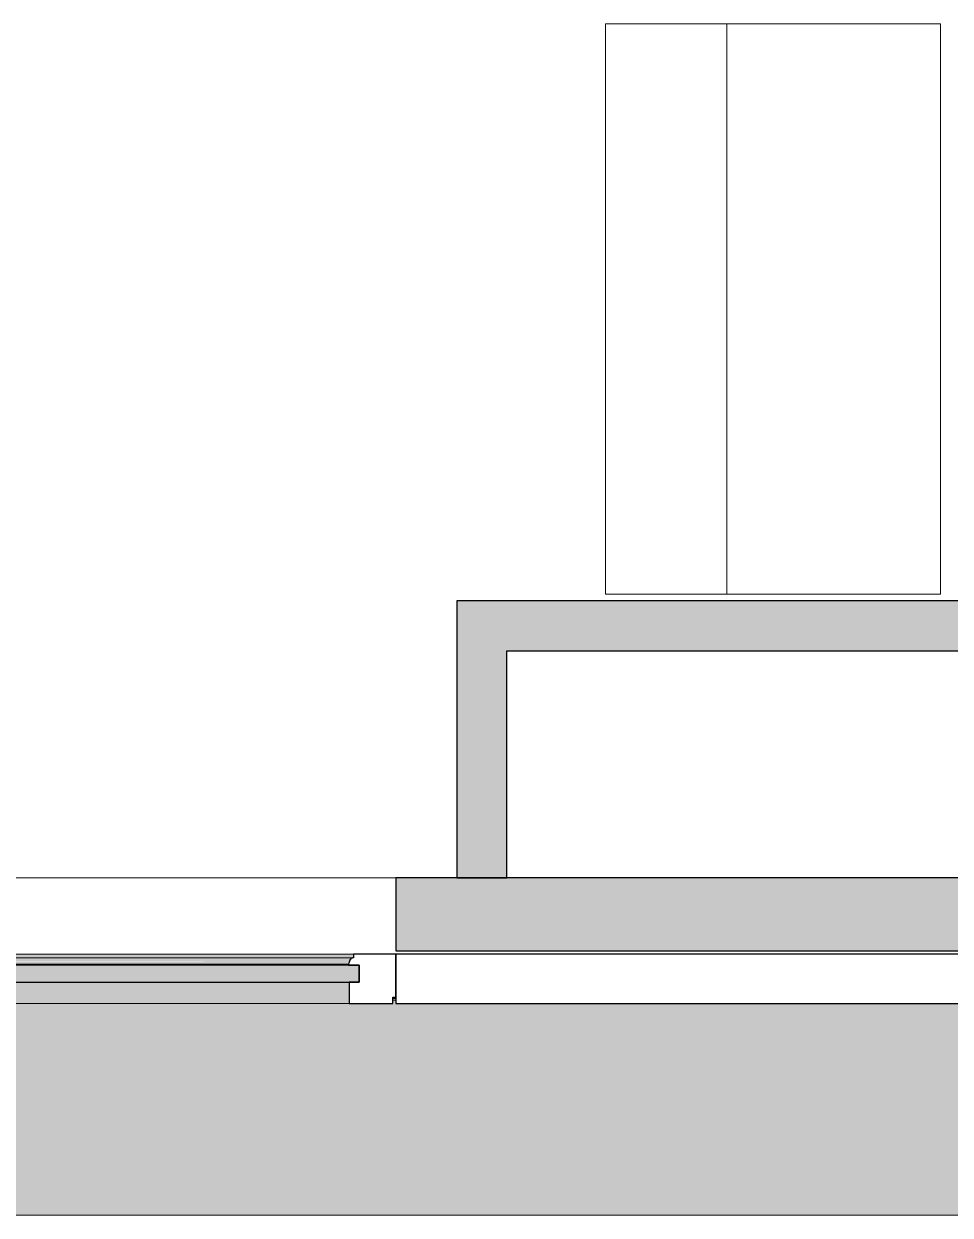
# Model space of a CAD drawing. Header units: millimetres. Extents: x 79795 to 317870, y -36033 to 97293.
# Drawn here: x 207912 to 209211, y 8896 to 10567 of the extents above; entities that cross this region are included whole.
import ezdxf

# ---------------------------------------------------------------- set-up
doc = ezdxf.new("R2010")
doc.units = ezdxf.units.MM
doc.header["$MEASUREMENT"] = 0
for name, color, linetype, lineweight in [('CSM-STL-XX-ZZ-M3-A-XXXX-00001_detached _19_04_21__rvt-1-Level 4$0$A-GLAZ', 7, 'CONTINUOUS', 9), ('CSM-STL-XX-ZZ-M3-A-XXXX-00001_detached _19_04_21__rvt-1-Level 4$0$A-WALL-PATT', 7, 'CONTINUOUS', 9), ('CSM-STL-XX-ZZ-M3-A-XXXX-00001_detached _19_04_21__rvt-1-Level 4$0$I-WALL', 7, 'CONTINUOUS', 9), ('I-FURN', 8, 'CONTINUOUS', 9)]:
    doc.layers.add(name, color=color, linetype=linetype, lineweight=lineweight)

msp = doc.modelspace()

# ---------------------------------------------------------------- hatches: boundary and pattern name
at = {"layer": 'CSM-STL-XX-ZZ-M3-A-XXXX-00001_detached _19_04_21__rvt-1-Level 4$0$A-GLAZ'}
for points in [[(208371.8, 9257.2), (208374.6, 9257.2), (208374.6, 9262.2), (207093, 9262.2), (207093, 9257.2), (208370.8, 9257.2)], [(208368.8, 9252.3), (208370.6, 9255.9), (208370.8, 9257.2), (207095.9, 9256.7), (207098.6, 9253.6), (207099.3, 9252.3), (208368.4, 9252.3)], [(208219.2, 9223.3), (208382.6, 9223.3), (208382.6, 9247.2), (207085.1, 9247.2), (207085.1, 9223.3), (207621.2, 9223.3)], [(208219.2, 9248.3), (208367.4, 9248.3), (208368.6, 9252.3), (207099, 9251.2), (207100.3, 9248.3), (207621.2, 9248.3)], [(208367.4, 9247.2), (208367.4, 9248.3), (208219.2, 9247.2)], [(208219.2, 9193.3), (208368.6, 9193.3), (208368.6, 9223.3), (207099, 9223.3), (207099, 9193.3), (207621.2, 9193.3)], [(211209.1, 8896.3), (211317.8, 8896.3), (211317.8, 9198), (211313.5, 9198), (211313.5, 9193.3), (209922.2, 9193.3), (209922.2, 9198), (209917.8, 9198), (209917.8, 9193.3), (208433.8, 9193.3), (208433.8, 9198), (208429.5, 9198), (208429.5, 9193.3), (207038.2, 9193.3), (207038.2, 9198), (207033.8, 9198), (207033.8, 8896.3), (210611.1, 8896.3)]]:
    msp.add_hatch(color=256, dxfattribs=at).paths.add_polyline_path(points, flags=0)
h = msp.add_hatch(color=256, dxfattribs=at)
h.paths.add_polyline_path([(211317.8, 9198), (211317.8, 9200.1), (211313.5, 9200.1), (211313.5, 9198)], flags=0)
h.paths.add_polyline_path([(209922.2, 9198), (209922.2, 9200.1), (209917.8, 9200.1), (209917.8, 9198)], flags=0)
h.paths.add_polyline_path([(208429.5, 9198), (208433.8, 9198), (208433.8, 9200.1), (208429.5, 9200.1)], flags=0)
h.paths.add_polyline_path([(207038.2, 9198), (207038.2, 9200.1), (207033.8, 9200.1), (207033.8, 9198)], flags=0)
at = {"layer": 'CSM-STL-XX-ZZ-M3-A-XXXX-00001_detached _19_04_21__rvt-1-Level 4$0$A-WALL-PATT'}
for points in [[(209256.8, 9687.8), (209256.8, 9757.8), (208519.4, 9757.8), (208519.4, 9687.8), (208817.2, 9687.8)], [(208589.4, 9369.3), (208589.4, 9687.8), (208519.4, 9687.8), (208519.4, 9369.3)], [(208535.8, 9267.3), (208535.8, 9369.3), (208433.8, 9369.3), (208433.8, 9267.3)], [(209815.8, 9267.3), (209815.8, 9369.3), (208535.8, 9369.3), (208535.8, 9267.3), (209415.2, 9267.3)]]:
    msp.add_hatch(color=256, dxfattribs=at).paths.add_polyline_path(points, flags=0)

# ---------------------------------------------------------------- linework, layer by layer
at = {"layer": 'CSM-STL-XX-ZZ-M3-A-XXXX-00001_detached _19_04_21__rvt-1-Level 4$0$A-GLAZ'}
for p, q in [((208374.6, 9262.2), (207093, 9262.2)), ((207094.6, 9257.2), (208373.1, 9257.2)), ((208373.1, 9257.2), (208374.6, 9257.2)), ((207100.3, 9248.3), (208367.4, 9248.3)), ((207099, 9193.3), (208368.6, 9193.3)), ((208429.5, 9200.1), (208433.8, 9200.1)), ((208429.5, 9198), (208433.8, 9198)), ((207033.8, 8896.3), (211317.8, 8896.3))]:
    msp.add_line(p, q, dxfattribs=at)
at = {"layer": 'CSM-STL-XX-ZZ-M3-A-XXXX-00001_detached _19_04_21__rvt-1-Level 4$0$A-GLAZ', "lineweight": 30}
for p, q in [((208374.6, 9257.2), (208373.1, 9257.2)), ((208374.6, 9262.2), (208374.6, 9257.2)), ((208433.8, 9262.2), (208374.6, 9262.2)), ((209917.8, 9262.2), (208433.8, 9262.2)), ((208433.8, 9262.2), (208433.8, 9193.3)), ((208433.8, 9202.3), (208433.8, 9262.2)), ((208382.6, 9247.2), (207085.1, 9247.2)), ((208367.4, 9248.3), (208367.4, 9247.2)), ((208367.4, 9247.2), (208382.6, 9247.2)), ((208382.6, 9223.3), (208382.6, 9247.2)), ((208382.6, 9247.2), (208382.6, 9223.3)), ((207085.1, 9223.3), (208382.6, 9223.3)), ((208382.6, 9223.3), (208368.6, 9223.3)), ((208368.6, 9223.3), (208368.6, 9193.3)), ((208368.6, 9193.3), (208429.5, 9193.3)), ((208429.5, 9193.3), (208429.5, 9202.3)), ((208429.5, 9202.3), (208433.8, 9202.3)), ((208433.8, 9193.3), (209917.8, 9193.3))]:
    msp.add_line(p, q, dxfattribs=at)
for centre, radius, start, end in [((208374.2, 9252), 5.36, 101.9524, 176.5739), ((208361.5, 9252.7), 7.4, 323.4261, 356.5739)]:
    msp.add_arc(centre, radius, start, end, dxfattribs=at)
at = {"layer": 'CSM-STL-XX-ZZ-M3-A-XXXX-00001_detached _19_04_21__rvt-1-Level 4$0$A-GLAZ'}
for points, knots in [([(208373.1, 9257.2), (208372.6, 9257.1), (208372, 9256.9), (208371.2, 9256.4), (208370.8, 9256.1), (208370.6, 9255.9)], [0, 0, 0, 0, 0.2, 0.3, 0.4, 0.4, 0.4, 0.4]), ([(208369.7, 9254.9), (208369.6, 9254.7), (208369.4, 9254.3), (208369, 9253.4), (208368.9, 9252.7), (208368.8, 9252.3)], [0.6, 0.6, 0.6, 0.6, 0.7, 0.8, 1, 1, 1, 1])]:
    msp.add_open_spline(points, degree=3, knots=knots, dxfattribs=at)
msp.add_open_spline([(208368.1, 9249.5), (208367.9, 9249.1), (208367.7, 9248.7), (208367.4, 9248.3)], degree=3, dxfattribs=at)
at = {"layer": 'CSM-STL-XX-ZZ-M3-A-XXXX-00001_detached _19_04_21__rvt-1-Level 4$0$I-WALL', "lineweight": 30}
for p, q in [((209256.8, 9757.8), (208519.4, 9757.8)), ((208519.4, 9757.8), (208519.4, 9687.8)), ((208519.4, 9687.8), (208519.4, 9369.3)), ((208589.4, 9687.8), (209256.8, 9687.8)), ((208589.4, 9369.3), (208589.4, 9687.8)), ((208535.8, 9369.3), (208433.8, 9369.3)), ((208433.8, 9369.3), (208433.8, 9267.3)), ((208519.4, 9369.3), (208589.4, 9369.3)), ((209815.8, 9369.3), (208535.8, 9369.3)), ((208433.8, 9267.3), (208535.8, 9267.3)), ((208535.8, 9267.3), (209815.8, 9267.3))]:
    msp.add_line(p, q, dxfattribs=at)
at = {"layer": 'CSM-STL-XX-ZZ-M3-A-XXXX-00001_detached _19_04_21__rvt-1-Level 4$0$I-WALL'}
msp.add_line((207033.8, 9369.3), (208433.8, 9369.3), dxfattribs=at)
at = {"layer": 'I-FURN'}
for p, q in [((208897.9, 10567.2), (208727.9, 10567.2)), ((208727.9, 10567.2), (208727.9, 9767.2)), ((209197.9, 10567.2), (208897.9, 10567.2)), ((208897.9, 10567.2), (208897.9, 9767.2)), ((209197.9, 9767.2), (209197.9, 10567.2)), ((208727.9, 9767.2), (208897.9, 9767.2)), ((208897.9, 9767.2), (209197.9, 9767.2))]:
    msp.add_line(p, q, dxfattribs=at)

doc.saveas('drawing.dxf')
